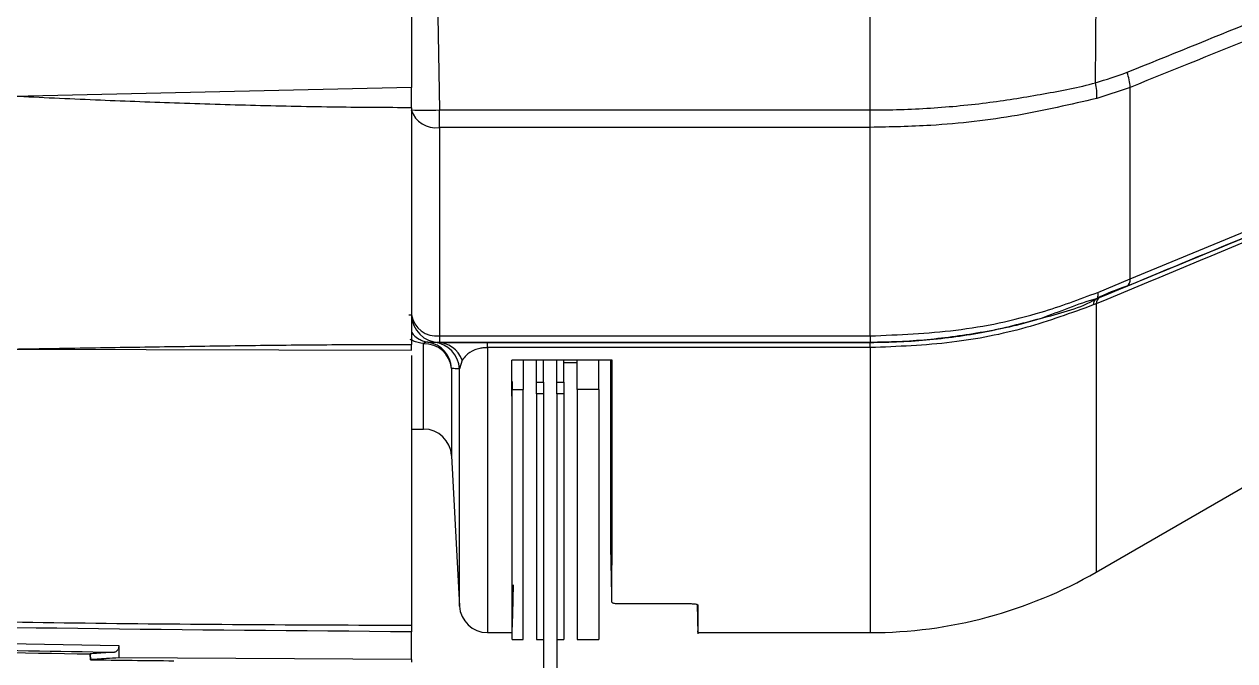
# Model space of a CAD drawing. Extents: x 16.5 to 113.1, y 4.4 to 84.5.
# Drawn here: x 25.701 to 28.378, y 32.484 to 33.892 of the extents above; entities that cross this region are included whole.
import ezdxf

# ---------------------------------------------------------------- set-up
doc = ezdxf.new("R2010")
doc.units = 0
doc.header["$MEASUREMENT"] = 0
doc.layers.add('OBJECT', color=7, linetype='CONTINUOUS')

msp = doc.modelspace()

# ---------------------------------------------------------------- linework, layer by layer
at = {"layer": 'OBJECT'}
for p, q in [((26.6137, 34.0374), (26.6189, 33.7021)), ((28.07, 33.7624), (28.0717, 34.0087)), ((26.5569, 33.9193), (26.5569, 33.7516)), ((27.5718, 33.7021), (27.5718, 33.912)), ((28.1468, 33.3284), (29.2599, 33.7899)), ((26.5569, 33.7516), (25.6769, 33.7321)), ((28.1468, 33.752), (28.073, 33.7276)), ((28.1468, 33.3284), (28.1468, 33.752)), ((26.5569, 33.707), (26.5569, 33.1839)), ((26.6189, 33.7021), (27.5718, 33.7021)), ((26.6189, 33.6636), (26.6189, 33.7021)), ((27.5718, 33.6636), (27.5718, 33.7021)), ((27.5718, 33.6636), (26.6189, 33.6636)), ((26.6189, 33.6636), (26.6189, 33.2026)), ((27.5718, 33.2026), (27.5718, 33.6636)), ((28.0752, 33.2988), (28.1468, 33.3284)), ((28.0718, 33.2843), (28.0718, 33.2842)), ((28.0718, 33.2738), (28.065, 33.2709)), ((28.0718, 33.2738), (28.0718, 32.6805)), ((26.5516, 33.2489), (26.5569, 33.2491)), ((26.6189, 33.2026), (27.5718, 33.2026)), ((26.6189, 33.2026), (26.6189, 33.1883)), ((27.5718, 33.2026), (27.5718, 33.1883)), ((26.5839, 32.9965), (26.5839, 33.1855)), ((26.6069, 33.1884), (26.6137, 33.1882)), ((26.6189, 33.1883), (26.6137, 33.1882)), ((27.5718, 33.1883), (26.6189, 33.1883)), ((26.7252, 33.1883), (27.5718, 33.1883)), ((26.7252, 33.1766), (26.7252, 33.1883)), ((27.5718, 33.1766), (26.7252, 33.1766)), ((26.7252, 33.1766), (26.7252, 32.5465)), ((27.5718, 33.1883), (27.5718, 33.1883)), ((27.5718, 33.1766), (27.5718, 33.1883)), ((27.5718, 33.1766), (27.5718, 32.5465)), ((25.6769, 33.1735), (26.5569, 33.1709)), ((26.5569, 33.1589), (26.5569, 32.5628)), ((26.6694, 33.1487), (26.6633, 33.1294)), ((27.0011, 33.1488), (26.7794, 33.1488)), ((26.804, 33.1488), (26.804, 33.0837)), ((26.834, 33.0999), (26.834, 33.1488)), ((26.8489, 33.0999), (26.8489, 33.1488)), ((26.8789, 33.0999), (26.8789, 33.1488)), ((26.8938, 33.0999), (26.8938, 33.1488)), ((26.9238, 33.0837), (26.9238, 33.1488)), ((26.9718, 33.0837), (26.9718, 33.1488)), ((26.9978, 32.9437), (26.9978, 33.1488)), ((27.0011, 33.1183), (27.0003, 33.1488)), ((26.6458, 33.1305), (26.6458, 32.9377)), ((26.6633, 32.6052), (26.6633, 33.1294)), ((26.8938, 33.1437), (26.9238, 33.1437)), ((26.78, 33.1016), (26.78, 33.0837)), ((26.834, 33.0999), (26.8489, 33.0999)), ((26.834, 33.0748), (26.834, 33.0999)), ((26.8489, 33.0999), (26.8489, 33.0748)), ((26.8789, 33.0999), (26.8938, 33.0999)), ((26.8789, 33.0748), (26.8789, 33.0999)), ((26.8938, 33.0999), (26.8938, 33.0748)), ((28.0718, 32.6805), (28.7933, 33.097)), ((26.78, 33.0837), (26.804, 33.0837)), ((26.78, 32.5315), (26.78, 33.0837)), ((26.804, 32.5315), (26.804, 33.0837)), ((26.8489, 33.0748), (26.834, 33.0748)), ((26.834, 33.0748), (26.834, 32.5315)), ((26.8489, 33.0748), (26.8489, 32.563)), ((26.8938, 33.0748), (26.8789, 33.0748)), ((26.8789, 33.0748), (26.8789, 32.563)), ((26.8938, 33.0748), (26.8938, 32.5315)), ((26.9718, 33.0837), (26.9238, 33.0837)), ((26.9238, 33.0837), (26.9238, 32.5315)), ((26.9718, 33.0837), (26.9718, 32.5315)), ((26.5569, 32.9965), (26.5839, 32.9965)), ((26.6458, 32.9377), (26.6633, 32.6052)), ((26.9978, 32.9401), (26.9978, 32.9437)), ((27.0008, 32.8252), (26.9978, 32.9401)), ((26.9978, 32.8808), (26.9978, 32.9401)), ((27.0007, 32.7681), (26.9978, 32.8808)), ((26.9978, 32.7367), (26.9978, 32.8677)), ((26.9978, 32.7332), (26.9978, 32.7367)), ((27.0006, 32.629), (26.9978, 32.7367)), ((27.0156, 32.6105), (27.1755, 32.6105)), ((27.1889, 32.6088), (27.1906, 32.5438)), ((26.8489, 32.563), (26.8489, 32.3815)), ((26.8789, 32.563), (26.8789, 32.3815)), ((26.5569, 32.4867), (26.5569, 32.5482)), ((26.7252, 32.5465), (26.78, 32.5465)), ((26.78, 32.5315), (26.804, 32.5315)), ((26.834, 32.5315), (26.8489, 32.5315)), ((26.8789, 32.5315), (26.8938, 32.5315)), ((26.9238, 32.5315), (26.9718, 32.5315)), ((27.1905, 32.5465), (27.5718, 32.5465)), ((25.9099, 32.5177), (25.9102, 32.4908)), ((25.8466, 32.4995), (25.8469, 32.4865)), ((25.8466, 32.4995), (25.8466, 32.4995)), ((25.8469, 32.4865), (25.8466, 32.4995)), ((25.8469, 32.4865), (25.8469, 32.4865)), ((26.5569, 32.4867), (25.9102, 32.4908)), ((26.5569, 32.4867), (26.5569, 32.4815))]:
    msp.add_line(p, q, dxfattribs=at)
at = {"layer": 'OBJECT', "flags": 128}
for points in [[(28.0752, 33.2988), (28.0754, 33.2958), (28.0754, 33.2932), (28.0752, 33.2909), (28.0748, 33.2889), (28.0743, 33.2872), (28.0736, 33.2859), (28.0728, 33.2849), (28.0718, 33.2843)], [(26.7801, 32.5484), (26.7811, 32.587), (26.7828, 32.6523)]]:
    msp.add_lwpolyline(points, dxfattribs=at)
at = {"layer": 'OBJECT'}
for centre, radius, start, end in [((28.0218, 33.7435), 0.1253, 3.8698, 19.5151), ((27.9454, 33.7343), 0.1278, 356.9898, 12.6703), ((26.5886, 34.6325), 0.9309, 268.0505, 271.866), ((26.61, 33.7185), 0.0556, 197.0327, 279.1644), ((28.1297, 33.3265), 0.0172, 304.7845, 6.3697), ((28.08, 33.2716), 0.015, 122.8521, 182.4767), ((28.0873, 33.2741), 0.0155, 122.0398, 181.1245), ((26.6128, 33.259), 0.0568, 190.0796, 276.148), ((26.6189, 33.2503), 0.062, 181.1515, 269.9959), ((26.5925, 33.176), 0.0128, 84.8258, 132.1274), ((26.5857, 33.1251), 0.0603, 5.1122, 91.7207), ((26.5839, 33.1275), 0.062, 2.8, 80.9514), ((26.6013, 33.1267), 0.062, 2.5108, 84.8718), ((26.6131, 33.1283), 0.0599, 19.9391, 89.4289), ((26.5839, 32.9345), 0.062, 3, 90), ((27.5718, 33.5465), 1, 270, 300), ((26.7252, 32.6085), 0.062, 183, 270), ((26.5569, 83.1545), 50.66, 268.16308, 269.19659), ((26.5569, 83.1415), 50.66, 269.19697, 269.40622)]:
    msp.add_arc(centre, radius, start, end, dxfattribs=at)
for points, knots in [([(28.1399, 33.7854), (28.3254, 33.8604), (28.6871, 34.0067), (29.0486, 34.1524), (29.2247, 34.2233)], [0, 0, 0, 0, 0.513008, 1, 1, 1, 1]), ([(29.2599, 34.2021), (29.2289, 34.1896), (29.0549, 34.1193), (28.6839, 33.9696), (28.3438, 33.8318), (28.1468, 33.752)], [0, 0, 0, 0, 0.083466, 0.469044, 1, 1, 1, 1]), ([(28.07, 33.7624), (28.07, 33.7624), (28.0935, 33.7691), (28.1167, 33.7772), (28.1399, 33.7854)], [0, 0, 0, 0, 0.000029, 1, 1, 1, 1]), ([(26.5569, 33.707), (26.5569, 33.7127), (26.5569, 33.724), (26.5569, 33.7402), (26.5569, 33.7492), (26.5569, 33.7516)], [0, 0, 0, 0, 0.425026, 0.850044, 1, 1, 1, 1]), ([(27.5718, 33.7021), (27.5718, 33.7021), (27.6163, 33.7021), (27.7052, 33.7051), (27.8339, 33.7172), (27.9559, 33.7375), (28.0332, 33.7519), (28.07, 33.7624), (28.07, 33.7624)], [0, 0, 0, 0, 0.000005, 0.2589, 0.517796, 0.758901, 0.999996, 1, 1, 1, 1]), ([(29.2229, 33.7622), (29.0472, 33.6891), (28.6861, 33.5387), (28.3249, 33.3891), (28.1395, 33.3123)], [0, 0, 0, 0, 0.486656, 1, 1, 1, 1]), ([(26.5569, 33.707), (26.502, 33.7073), (26.3871, 33.7078), (26.2125, 33.7115), (26.0345, 33.717), (25.856, 33.7239), (25.7373, 33.7294), (25.6769, 33.7321)], [0, 0, 0, 0, 0.187145, 0.391348, 0.595125, 0.793954, 1, 1, 1, 1]), ([(28.073, 33.7276), (28.0148, 33.7142), (27.8969, 33.6868), (27.7261, 33.6668), (27.6165, 33.6645), (27.5718, 33.6636)], [0, 0, 0, 0, 0.3653922, 0.741453, 1, 1, 1, 1]), ([(28.9599, 33.6432), (28.9291, 33.6303), (28.7558, 33.558), (28.4598, 33.4348), (28.1945, 33.3247), (28.0718, 33.2738)], [0, 0, 0, 0, 0.104198, 0.585846, 1, 1, 1, 1]), ([(28.0791, 33.2872), (28.2313, 33.3503), (28.5275, 33.4729), (28.8233, 33.5959), (28.967, 33.6556)], [0, 0, 0, 0, 0.514049, 1, 1, 1, 1]), ([(28.1395, 33.3123), (28.1164, 33.3045), (28.0933, 33.2966), (28.0718, 33.2843), (28.0718, 33.2843)], [0, 0, 0, 0, 0.9999682, 1, 1, 1, 1]), ([(27.5718, 33.2026), (27.6351, 33.2051), (27.7635, 33.2103), (27.9331, 33.2459), (28.0339, 33.2834), (28.0752, 33.2988)], [0, 0, 0, 0, 0.364471, 0.739445, 1, 1, 1, 1]), ([(28.0718, 33.2843), (28.0718, 33.2843), (28.0302, 33.2739), (27.9513, 33.2365), (27.8246, 33.2102), (27.6982, 33.192), (27.6139, 33.1883), (27.5718, 33.1883), (27.5718, 33.1883)], [0, 0, 0, 0, 0.000005, 0.255831, 0.511647, 0.755821, 0.999995, 1, 1, 1, 1]), ([(27.5718, 33.1883), (27.5718, 33.1883), (27.6159, 33.1883), (27.7042, 33.1926), (27.8337, 33.2105), (27.9561, 33.2436), (28.0366, 33.2641), (28.0718, 33.2842), (28.0718, 33.2842)], [0, 0, 0, 0, 0.000004, 0.252523, 0.505041, 0.752516, 0.999995, 1, 1, 1, 1]), ([(28.0718, 33.2842), (28.0718, 33.2842), (28.0744, 33.285), (28.0767, 33.2861), (28.0791, 33.2872)], [0, 0, 0, 0, 0.000268, 1, 1, 1, 1]), ([(28.065, 33.2709), (28.016, 33.2531), (27.9167, 33.2168), (27.7494, 33.1836), (27.6324, 33.179), (27.5718, 33.1766)], [0, 0, 0, 0, 0.319293, 0.647815, 1, 1, 1, 1]), ([(26.5569, 33.2116), (26.5585, 33.2091), (26.5621, 33.2034), (26.5717, 33.1966), (26.5817, 33.1914), (26.5905, 33.1894), (26.5937, 33.1887)], [0, 0, 0, 0, 0.293555, 0.667633, 0.881097, 1, 1, 1, 1]), ([(25.6769, 33.1735), (25.7373, 33.1745), (25.856, 33.1764), (26.0345, 33.1792), (26.2125, 33.1817), (26.3871, 33.1835), (26.502, 33.1838), (26.5569, 33.1839)], [0, 0, 0, 0, 0.206023, 0.404822, 0.608638, 0.812834, 1, 1, 1, 1]), ([(26.5839, 33.1855), (26.5756, 33.1871), (26.5638, 33.1894), (26.5565, 33.1935), (26.5543, 33.1948)], [0, 0, 0, 0, 0.698541, 1, 1, 1, 1]), ([(26.5569, 33.1709), (26.5569, 33.1708), (26.5569, 33.1706), (26.5569, 33.177), (26.5569, 33.1825), (26.5569, 33.1839)], [0, 0, 0, 0, 0.425021, 0.850046, 1, 1, 1, 1]), ([(26.5937, 33.1887), (26.5943, 33.1887), (26.5973, 33.1886), (26.6018, 33.1885), (26.6061, 33.1884), (26.6069, 33.1884)], [0, 0, 0, 0, 0.169099, 0.845499, 1, 1, 1, 1]), ([(26.6137, 33.1882), (26.6232, 33.1882), (26.6365, 33.1882), (26.6716, 33.1883), (26.6983, 33.1883), (26.7174, 33.1883), (26.7252, 33.1883)], [0, 0, 0, 0, 0.484963, 0.675898, 0.868393, 1, 1, 1, 1]), ([(26.7252, 33.1766), (26.7225, 33.1765), (26.7164, 33.1764), (26.7063, 33.1746), (26.6905, 33.1694), (26.6776, 33.1603), (26.6721, 33.1525), (26.6694, 33.1487)], [0, 0, 0, 0, 0.064308, 0.1443238, 0.2802274, 0.6533153, 1, 1, 1, 1]), ([(26.78, 32.5484), (26.78, 32.5492), (26.78, 32.5508), (26.78, 32.5819), (26.7799, 32.6356), (26.7799, 32.714), (26.7798, 32.8217), (26.7796, 32.9625), (26.7795, 33.0818), (26.7794, 33.1473), (26.7794, 33.1488)], [0, 0, 0, 0, 0.113345, 0.250064, 0.386783, 0.527474, 0.668166, 0.831402, 0.996274, 1, 1, 1, 1]), ([(27.0011, 33.1183), (27.0011, 33.1203), (27.0011, 33.1243), (27.0011, 33.1303), (27.0011, 33.137), (27.0011, 33.1432), (27.0011, 33.1473), (27.0011, 33.1488)], [0, 0, 0, 0, 0.198922, 0.397845, 0.596771, 0.859233, 1, 1, 1, 1]), ([(26.6633, 33.1294), (26.661, 33.1295), (26.6542, 33.1299), (26.6492, 33.1303), (26.6458, 33.1305)], [0, 0, 0, 0, 0.3384401, 1, 1, 1, 1]), ([(27.0008, 32.8252), (27.0008, 32.8465), (27.0008, 32.889), (27.0009, 32.9828), (27.001, 33.0644), (27.0011, 33.1183)], [0, 0, 0, 0, 0.25383, 0.507659, 1, 1, 1, 1]), ([(20.6699, 32.9063), (20.9025, 32.88), (21.3754, 32.8264), (22.0979, 32.7577), (22.8449, 32.6969), (23.5943, 32.6475), (24.3395, 32.6093), (25.0741, 32.5827), (25.8138, 32.5658), (26.3087, 32.5638), (26.5569, 32.5628)], [0, 0, 0, 0, 0.118989, 0.241992, 0.369009, 0.500039, 0.623805, 0.748387, 0.873785, 1, 1, 1, 1]), ([(26.5569, 32.5482), (26.065, 32.5522), (25.0812, 32.5603), (23.6069, 32.6278), (22.1349, 32.7322), (21.1571, 32.8386), (20.6682, 32.8918)], [0, 0, 0, 0, 0.25003, 0.500058, 0.750055, 1, 1, 1, 1]), ([(20.6716, 32.8569), (21.1066, 32.8092), (21.9767, 32.7138), (23.286, 32.6143), (24.5972, 32.5441), (25.4723, 32.5265), (25.9099, 32.5177)], [0, 0, 0, 0, 0.249981, 0.5, 0.749995, 1, 1, 1, 1]), ([(20.6699, 32.8424), (20.9078, 32.8155), (21.3917, 32.7608), (22.1313, 32.6909), (22.8863, 32.6301), (23.6423, 32.5809), (24.3935, 32.5434), (25.1441, 32.5162), (25.6472, 32.5076), (25.9, 32.5032)], [0, 0, 0, 0, 0.136957, 0.278626, 0.425005, 0.570315, 0.712103, 0.855331, 1, 1, 1, 1]), ([(27.0007, 32.7681), (27.0007, 32.7726), (27.0007, 32.7818), (27.0008, 32.8006), (27.0008, 32.8154), (27.0008, 32.8252)], [0, 0, 0, 0, 0.2514926, 0.5029859, 1, 1, 1, 1]), ([(27.0006, 32.629), (27.0006, 32.6383), (27.0006, 32.6569), (27.0007, 32.7005), (27.0007, 32.7411), (27.0007, 32.7681)], [0, 0, 0, 0, 0.251571, 0.503142, 1, 1, 1, 1]), ([(26.9978, 32.7201), (26.9978, 32.7207), (26.9978, 32.7228), (26.9978, 32.7271), (26.9978, 32.731), (26.9978, 32.7332)], [0, 0, 0, 0, 0.125776, 0.500813, 1, 1, 1, 1]), ([(27.0006, 32.6135), (27.0006, 32.614), (27.0006, 32.6161), (27.0006, 32.6211), (27.0006, 32.6259), (27.0006, 32.629)], [0, 0, 0, 0, 0.104843, 0.416864, 1, 1, 1, 1]), ([(27.0006, 32.6135), (27.0007, 32.6132), (27.0011, 32.6125), (27.0037, 32.6116), (27.0076, 32.6109), (27.0119, 32.6105), (27.0146, 32.6105), (27.0156, 32.6105)], [0, 0, 0, 0, 0.218408, 0.436844, 0.654255, 0.868855, 1, 1, 1, 1]), ([(27.1755, 32.6105), (27.1772, 32.6105), (27.1805, 32.6104), (27.185, 32.6099), (27.1884, 32.6092), (27.1903, 32.6083), (27.1905, 32.6078), (27.1906, 32.6076)], [0, 0, 0, 0, 0.210781, 0.421491, 0.634056, 0.849646, 1, 1, 1, 1]), ([(27.1906, 32.6076), (27.1906, 32.5927), (27.1905, 32.5628), (27.1905, 32.5443), (27.1905, 32.549), (27.1905, 32.5501)], [0, 0, 0, 0, 0.430496, 0.863934, 1, 1, 1, 1]), ([(26.5569, 32.5628), (26.5569, 32.5625), (26.5569, 32.5621), (26.5569, 32.5605), (26.5569, 32.559), (26.5569, 32.5572), (26.5569, 32.5551), (26.5569, 32.5522), (26.5569, 32.5498), (26.5569, 32.5482)], [0, 0, 0, 0, 0.226959, 0.339219, 0.451486, 0.563736, 0.675991, 0.78826, 1, 1, 1, 1]), ([(25.9099, 32.5177), (25.9098, 32.5163), (25.9097, 32.5141), (25.9088, 32.5109), (25.9077, 32.5086), (25.9062, 32.5066), (25.9048, 32.5051), (25.9027, 32.5037), (25.9011, 32.5034), (25.9, 32.5032)], [0, 0, 0, 0, 0.171872, 0.256728, 0.427736, 0.526486, 0.654996, 0.783434, 1, 1, 1, 1]), ([(25.9, 32.5032), (25.8828, 32.502), (25.8538, 32.5001), (25.8487, 32.4996), (25.8466, 32.4995)], [0, 0, 0, 0, 0.593401, 1, 1, 1, 1]), ([(25.9102, 32.4908), (25.8913, 32.4896), (25.8566, 32.4873), (25.8499, 32.4867), (25.8469, 32.4865)], [0, 0, 0, 0, 0.54186, 1, 1, 1, 1])]:
    msp.add_open_spline(points, degree=3, knots=knots, dxfattribs=at)

doc.saveas('drawing.dxf')
